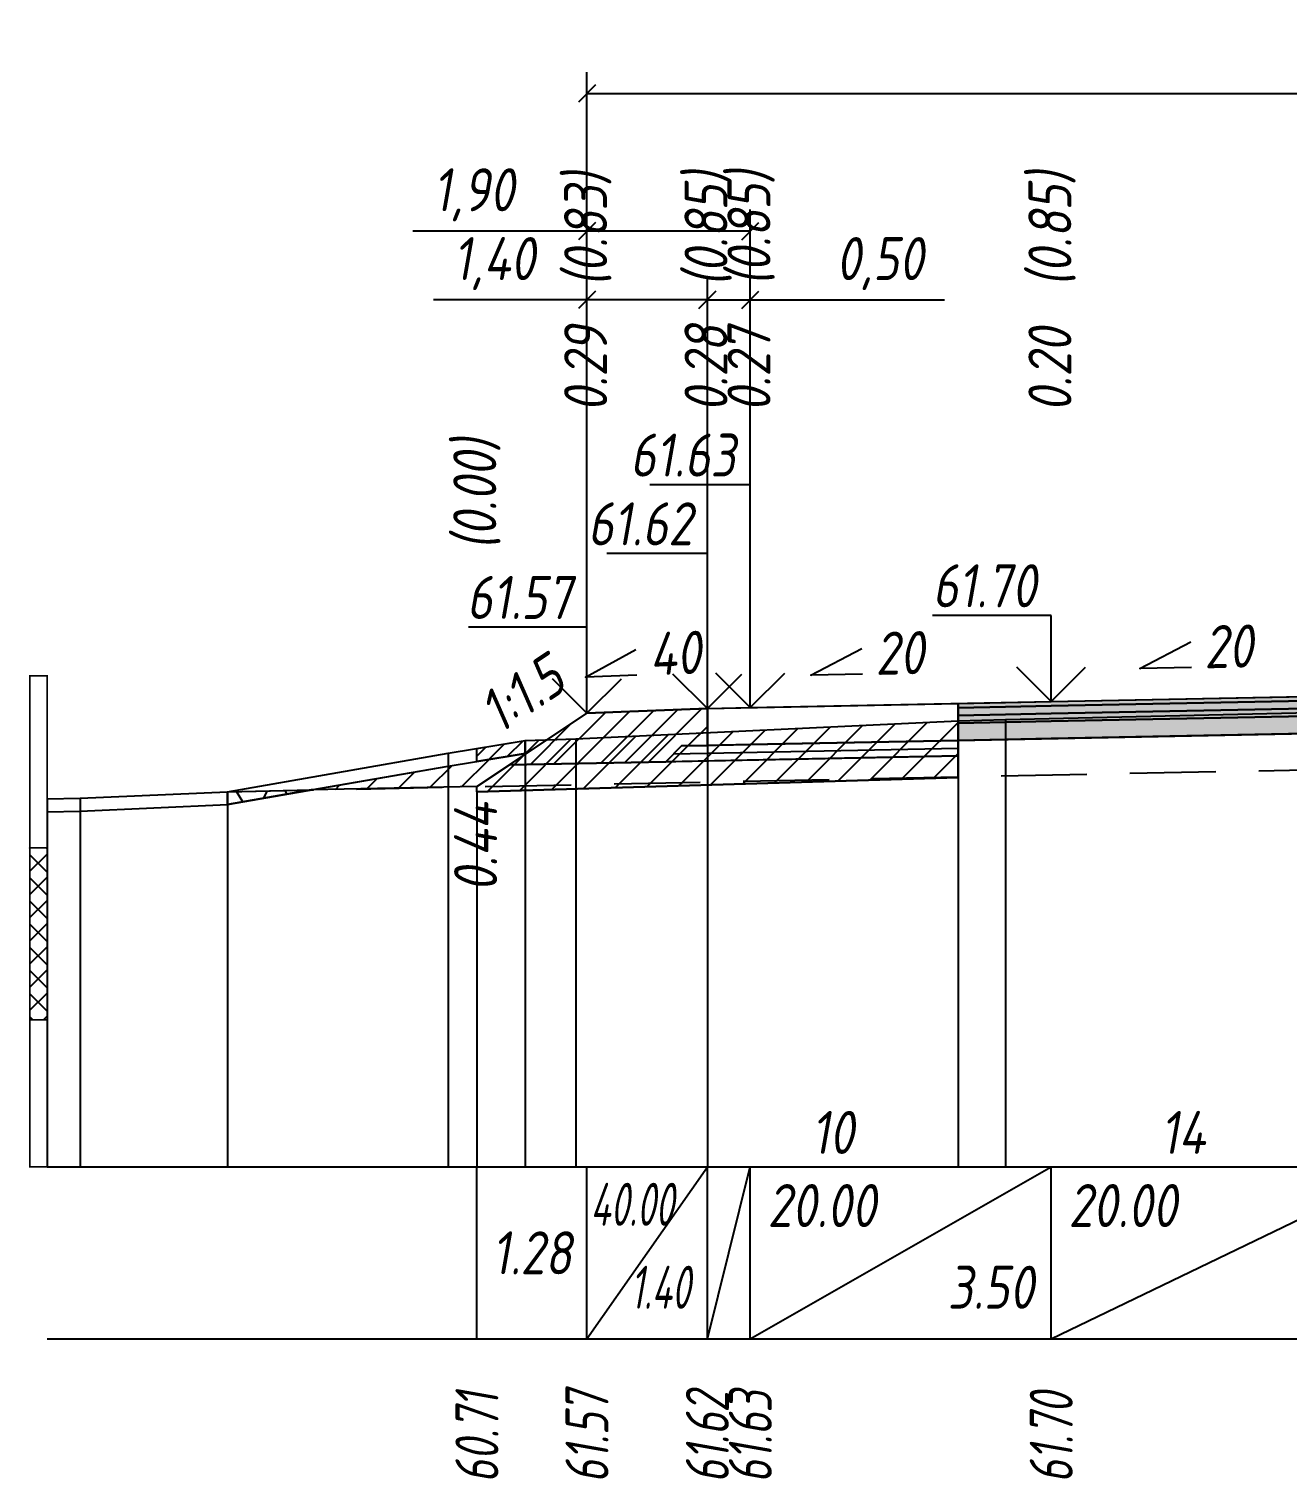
# Model space of a CAD drawing. Extents: x -717 to 1451, y -133302 to 233.
# Drawn here: x 78.9 to 152.1, y -50326.2 to -50241.8 of the extents above; entities that cross this region are included whole.
import ezdxf
from ezdxf.enums import TextEntityAlignment as Align

# ---------------------------------------------------------------- set-up
doc = ezdxf.new("R2010")
doc.units = 0
doc.linetypes.add('штриховая', pattern=[0.75, 0.5, -0.25])
for name, color, linetype in [('Интерполированный поперечник', 2, 'Continuous'), ('Код_514', 1, 'Continuous'), ('Контур_0', 7, 'Continuous'), ('Контур_2521', 7, 'Continuous'), ('Контур_2564', 7, 'Continuous'), ('Контур_2660', 7, 'Continuous'), ('Контур_2665', 7, 'Continuous'), ('Контур_400', 7, 'Continuous'), ('Контур_508', 7, 'Continuous'), ('Контур_512', 7, 'Continuous'), ('Контур_513', 7, 'Continuous'), ('Контур_818', 7, 'Continuous'), ('Красный поперечник', 1, 'Continuous'), ('Линейка абсолютных высот', 7, 'Continuous'), ('Объём_2501', 7, 'Continuous'), ('Объём_2564', 7, 'Continuous'), ('Объём_2650', 7, 'Continuous'), ('Объём_2660', 7, 'Continuous'), ('Объём_2661', 7, 'Continuous'), ('Объём_2665', 7, 'Continuous'), ('Объём_2666', 7, 'Continuous'), ('Объём_2667', 7, 'Continuous'), ('Объём_2668', 7, 'Continuous'), ('Объём_2669', 7, 'Continuous'), ('Объём_2675', 7, 'Continuous'), ('Объём_2753', 7, 'Continuous'), ('Откосы', 7, 'Continuous'), ('Отметки покрытия', 7, 'Continuous'), ('Рабочие отметки', 7, 'Continuous'), ('Рабочие отметки доп.', 7, 'Continuous'), ('Слои выравнивания', 7, 'Continuous'), ('Таблица', 7, 'Continuous'), ('Уклоны проезжей части', 7, 'Continuous'), ('Черный поперечник', 3, 'Continuous')]:
    doc.layers.add(name, color=color, linetype=linetype)
for name, color, linetype, true_color in [('Контур_2540', 2, 'Continuous', 0xffff00), ('Контур_2560', 2, 'Continuous', 0xffff00), ('Контур_2561', 7, 'Continuous', 0xff8040), ('Контур_2562', 3, 'Continuous', 0x00ff00), ('Контур_2563', 7, 'Continuous', 0xff8000), ('Контур_2570', 7, 'Continuous', 0x80ff00), ('Контур_2725', 7, 'Continuous', 0x323232), ('Контур_2736', 4, 'Continuous', 0x00ffff), ('Контур_2737', 4, 'Continuous', 0x00ffff), ('Контур_2738', 4, 'Continuous', 0x00ffff), ('Контур_2739', 4, 'Continuous', 0x00ffff), ('Контур_2741', 4, 'Continuous', 0x00ffff), ('Контур_2742', 4, 'Continuous', 0x00ffff), ('Контур_2743', 4, 'Continuous', 0x00ffff), ('Контур_2744', 7, 'Continuous', 0xa4ffff), ('Контур_2745', 7, 'Continuous', 0xa4ffff), ('Контур_2747', 4, 'Continuous', 0x00ffff), ('Контур_2748', 4, 'Continuous', 0x00ffff), ('Контур_2749', 4, 'Continuous', 0x00ffff), ('Контур_2750', 4, 'Continuous', 0x00ffff), ('Контур_2751', 4, 'Continuous', 0x00ffff), ('Контур_2752', 4, 'Continuous', 0x00ffff), ('Контур_2760', 7, 'Continuous', 0x323232), ('Контур_2761', 7, 'Continuous', 0x323232), ('Контур_2762', 7, 'Continuous', 0x323232), ('Контур_2763', 7, 'Continuous', 0x323232), ('Контур_402', 7, 'Continuous', 0xff6464), ('Контур_703', 4, 'Continuous', 0x00ffff), ('Контур_705', 4, 'Continuous', 0x00ffff), ('Контур_707', 4, 'Continuous', 0x00ffff), ('Контур_720', 131, 'Continuous', 0xaaffff), ('Объём_2500', 7, 'Continuous', 0xc0c0c0), ('Объём_2520', 7, 'Continuous', 0x80ffff), ('Объём_2540', 2, 'Continuous', 0xffff00), ('Объём_2560', 2, 'Continuous', 0xffff00), ('Объём_2561', 7, 'Continuous', 0xff8040), ('Объём_2562', 3, 'Continuous', 0x00ff00), ('Объём_2563', 7, 'Continuous', 0xff8000), ('Объём_2570', 7, 'Continuous', 0x80ff00), ('Объём_2600', 7, 'Continuous', 0x808000), ('Объём_2746', 2, 'Continuous', 0xffff00)]:
    doc.layers.add(name, color=color, linetype=linetype, true_color=true_color)
doc.styles.get("Standard").update_dxf_attribs({"font": 'txt', "height": 2.5})
doc.styles.add('М', font='romand.shx', dxfattribs={"width": 0.8, "oblique": 10, "height": 2.5})
doc.dimstyles.new('ISO-25', dxfattribs={"dimtxt": 2.5, "dimasz": 2.5, "dimexe": 1.25, "dimexo": 0.625, "dimtad": 1, "dimtxsty": 'Standard', "dimcen": 2.5, "dimadec": 0, "dimazin": 0, "dimtfac": 1, "dimtmove": 0, "dimatfit": 3, "dimfxl": 1, "dimarcsym": 0})

# ---------------------------------------------------------------- blocks, each defined once
blk = doc.blocks.new('_Oblique')
at = {"color": 0, "linetype": 'ByBlock', "lineweight": -2}
blk.add_line((-0.5, -0.5), (0.5, 0.5), dxfattribs=at)
blk = doc.blocks.new('*D1195')
at = {"color": 0, "lineweight": -2, "transparency": 16777216}
for p, q in [((111.401, -50281.061), (111.401, -50256.341)), ((118.401, -50280.781), (118.401, -50256.341)), ((111.401, -50257.591), (102.468, -50257.591)), ((118.401, -50257.591), (111.401, -50257.591))]:
    blk.add_line(p, q, dxfattribs=at)
at = {"layer": 'Defpoints', "color": 0, "transparency": 16777216}
for p in [(118.401, -50257.591), (111.401, -50281.686), (118.401, -50281.406)]:
    blk.add_point(p, dxfattribs=at)
at = {"color": 0, "lineweight": -2, "transparency": 16777216, "rotation": 180}
blk.add_blockref('_Oblique', (111.401, -50257.591), dxfattribs=at)
at = {"color": 0, "lineweight": -2, "transparency": 16777216}
blk.add_blockref('_Oblique', (118.401, -50257.591), dxfattribs=at)
at = {"color": 0, "transparency": 16777216, "insert": (106.008, -50255.478), "char_height": 2.5, "width": 8.75, "attachment_point": 5, "style": 'М'}
blk.add_mtext('1,40', dxfattribs=at)
blk = doc.blocks.new('*D1197')
at = {"color": 0, "lineweight": -2, "transparency": 16777216}
for p, q in [((118.401, -50280.781), (118.401, -50256.341)), ((120.901, -50280.731), (120.901, -50256.341)), ((118.401, -50257.591), (120.901, -50257.591)), ((120.901, -50257.591), (132.201, -50257.591))]:
    blk.add_line(p, q, dxfattribs=at)
at = {"layer": 'Defpoints', "color": 0, "transparency": 16777216}
for p in [(120.901, -50257.591), (118.401, -50281.406), (120.901, -50281.356)]:
    blk.add_point(p, dxfattribs=at)
at = {"color": 0, "lineweight": -2, "transparency": 16777216, "rotation": 180}
blk.add_blockref('_Oblique', (118.401, -50257.591), dxfattribs=at)
at = {"color": 0, "lineweight": -2, "transparency": 16777216}
blk.add_blockref('_Oblique', (120.901, -50257.591), dxfattribs=at)
at = {"color": 0, "transparency": 16777216, "insert": (128.439, -50255.478), "char_height": 2.5, "width": 9.16667, "attachment_point": 5, "style": 'М'}
blk.add_mtext('0,50', dxfattribs=at)
blk = doc.blocks.new('*D1200')
at = {"color": 0, "lineweight": -2, "transparency": 16777216}
for p, q in [((111.401, -50281.061), (111.401, -50252.341)), ((120.901, -50280.731), (120.901, -50252.341)), ((111.401, -50253.591), (101.278, -50253.591)), ((120.901, -50253.591), (111.401, -50253.591))]:
    blk.add_line(p, q, dxfattribs=at)
at = {"layer": 'Defpoints', "color": 0, "transparency": 16777216}
for p in [(120.901, -50253.591), (111.401, -50281.686), (120.901, -50281.356)]:
    blk.add_point(p, dxfattribs=at)
at = {"color": 0, "lineweight": -2, "transparency": 16777216, "rotation": 180}
blk.add_blockref('_Oblique', (111.401, -50253.591), dxfattribs=at)
at = {"color": 0, "lineweight": -2, "transparency": 16777216}
blk.add_blockref('_Oblique', (120.901, -50253.591), dxfattribs=at)
at = {"color": 0, "transparency": 16777216, "insert": (104.818, -50251.478), "char_height": 2.5, "width": 8.75, "attachment_point": 5, "style": 'М'}
blk.add_mtext('1,90', dxfattribs=at)
blk = doc.blocks.new('*D1201')
at = {"color": 0, "lineweight": -2, "transparency": 16777216}
for p, q in [((111.401, -50281.061), (111.401, -50244.341)), ((206.901, -50281.061), (206.901, -50244.341)), ((111.401, -50245.591), (206.901, -50245.591))]:
    blk.add_line(p, q, dxfattribs=at)
at = {"layer": 'Defpoints', "color": 0, "transparency": 16777216}
for p in [(206.901, -50245.591), (111.401, -50281.686), (206.901, -50281.686)]:
    blk.add_point(p, dxfattribs=at)
at = {"color": 0, "lineweight": -2, "transparency": 16777216, "rotation": 180}
blk.add_blockref('_Oblique', (111.401, -50245.591), dxfattribs=at)
at = {"color": 0, "lineweight": -2, "transparency": 16777216}
blk.add_blockref('_Oblique', (206.901, -50245.591), dxfattribs=at)
at = {"color": 0, "transparency": 16777216, "insert": (159.151, -50243.478), "char_height": 2.5, "width": 10.41667, "attachment_point": 5, "style": 'М'}
blk.add_mtext('19,10', dxfattribs=at)

msp = doc.modelspace()

# ---------------------------------------------------------------- hatches: boundary and pattern name
at = {"layer": 'Линейка абсолютных высот'}
h = msp.add_hatch(dxfattribs=at)
h.set_pattern_fill('ANSI37', scale=0.3, style=0)
h.set_pattern_definition([(45.0000013, (0, 0), (-0.67351924, 0.673519211), []), (135.0000003, (0, 0), (-0.673519222, -0.67351923), [])])
h.paths.add_polyline_path([(80, -50299.455), (80, -50289.455), (79, -50289.455), (79, -50299.455)])
at = {"layer": 'Объём_2563'}
h = msp.add_hatch(dxfattribs=at)
h.set_pattern_fill('ANSI31', color=256, scale=0.3)
h.paths.add_polyline_path([(111.401, -50281.624), (118.401, -50281.344), (118.401, -50283.494), (116.901, -50283.524), (115.983, -50284.442), (106.901, -50284.624)])
at = {"layer": 'Объём_2570'}
h = msp.add_hatch(dxfattribs=at)
h.set_pattern_fill('ANSI31', color=256, scale=0.2)
h.paths.add_polyline_path([(105, -50284.422), (105, -50283.672), (107.798, -50283.208), (107.798, -50283.958)])
at = {"layer": 'Объём_2600'}
h = msp.add_hatch(dxfattribs=at)
h.set_pattern_fill('ANSI31', color=6, scale=0.4)
h.paths.add_polyline_path([(105, -50286.203), (105, -50285.891), (95.365, -50286.087), (103.319, -50284.701), (107.798, -50283.958), (107.798, -50283.208), (110.753, -50283.108), (132.988, -50282.065), (132.988, -50285.364)])
h = msp.add_hatch(dxfattribs=at)
h.set_pattern_fill('HONEY', color=5, scale=0.3)
h.paths.add_polyline_path([(90.491, -50286.937), (90.491, -50286.187), (95.365, -50286.087)])
at = {"layer": 'Слои выравнивания'}
for color, points in [(2, [(132.988, -50281.052), (135.738, -50280.997), (138.401, -50280.944), (155.173, -50280.608), (159.151, -50280.529), (159.151, -50280.779), (155.173, -50280.858), (138.401, -50281.194), (135.738, -50281.247), (132.988, -50281.302)]), (3, [(132.988, -50281.302), (135.738, -50281.247), (138.401, -50281.194), (155.173, -50280.858), (159.151, -50280.779), (159.151, -50281.229), (155.173, -50281.308), (138.401, -50281.644), (135.738, -50281.697), (132.988, -50281.752)]), (4, [(132.988, -50281.752), (135.738, -50281.697), (138.401, -50281.644), (155.173, -50281.308), (159.151, -50281.229), (159.151, -50281.679), (155.173, -50281.758), (138.401, -50282.094), (135.738, -50282.147), (132.988, -50282.202)]), (5, [(132.988, -50282.202), (135.738, -50282.147), (138.401, -50282.094), (155.173, -50281.758), (159.151, -50281.679), (159.151, -50282.679), (155.173, -50282.758), (138.401, -50283.094), (135.738, -50283.147), (132.988, -50283.202)])]:
    msp.add_hatch(color=color, dxfattribs=at).paths.add_polyline_path(points)

# ---------------------------------------------------------------- linework, layer by layer
at = {"layer": 'Интерполированный поперечник', "linetype": 'штриховая', "ltscale": 10, "flags": 128}
msp.add_lwpolyline([(90.491, -50286.187), (208.245, -50283.789)], dxfattribs=at)
at = {"layer": 'Код_514'}
for p, q in [((105, -50318), (105, -50308)), ((111.401, -50318), (111.401, -50308)), ((111.401, -50318), (118.401, -50308)), ((118.401, -50318), (118.401, -50308)), ((118.401, -50318), (120.901, -50308)), ((120.901, -50318), (120.901, -50308)), ((120.901, -50318), (138.401, -50308)), ((138.401, -50318), (138.401, -50308)), ((138.401, -50318), (159.151, -50308))]:
    msp.add_line(p, q, dxfattribs=at)
at = {"layer": 'Контур_0', "flags": 128}
for points in [[(120.901, -50283.444), (118.401, -50283.494), (118.401, -50281.344), (132.988, -50281.052), (132.988, -50283.202), (120.901, -50283.444), (120.901, -50283.444)], [(111.401, -50281.624), (105, -50285.891), (105, -50285.891), (105, -50285.891), (105, -50285.891), (105, -50285.891), (105, -50285.891), (105, -50285.891), (105, -50285.891), (105, -50285.891), (105, -50285.891), (105, -50285.891), (105, -50285.891), (105, -50285.891), (105, -50285.891), (105, -50285.891)], [(111.401, -50281.624), (105, -50285.891), (105, -50285.891), (105, -50285.891), (105, -50285.891), (105, -50285.891), (105, -50285.891), (105, -50285.891), (105, -50285.891), (105, -50285.891), (105, -50285.891), (105, -50285.891), (105, -50285.891), (105, -50285.891), (105, -50285.891), (105, -50285.891), (105, -50285.891), (105, -50285.891), (105, -50285.891), (105, -50285.891), (105, -50285.891), (105, -50285.891), (105, -50285.891), (105, -50285.891), (105, -50285.891), (105, -50285.891), (105, -50285.891), (105, -50285.891), (105, -50285.891), (105, -50285.891)], [(106.901, -50284.624), (115.983, -50284.442), (116.901, -50283.524), (118.401, -50283.494)], [(116.901, -50283.524), (132.988, -50283.202), (132.988, -50284.102), (115.983, -50284.442), (116.901, -50283.524), (116.901, -50283.524)]]:
    msp.add_lwpolyline(points, dxfattribs=at)
at = {"layer": 'Контур_2521', "color": 250, "flags": 128}
msp.add_lwpolyline([(116.442, -50283.983), (132.988, -50283.652)], dxfattribs=at)
at = {"layer": 'Контур_2540', "flags": 128}
msp.add_lwpolyline([(106.901, -50284.624), (132.988, -50284.102), (132.988, -50285.364), (105, -50286.203), (105, -50285.891), (106.901, -50284.624), (106.901, -50284.624)], dxfattribs=at)
at = {"layer": 'Контур_2560', "flags": 128}
msp.add_lwpolyline([(111.401, -50281.624), (111.401, -50281.624), (111.401, -50281.624), (118.401, -50281.344)], dxfattribs=at)
at = {"layer": 'Контур_2561', "flags": 128}
msp.add_lwpolyline([(118.401, -50281.344), (118.401, -50281.344), (111.401, -50281.624), (111.401, -50281.624), (118.401, -50281.344)], dxfattribs=at)
at = {"layer": 'Контур_2562', "flags": 128}
msp.add_lwpolyline([(111.401, -50281.624), (111.401, -50281.624), (111.401, -50281.624), (111.401, -50281.624), (111.401, -50281.624)], dxfattribs=at)
at = {"layer": 'Контур_2563', "flags": 128}
msp.add_lwpolyline([(111.401, -50281.624), (118.401, -50281.344), (118.401, -50283.494), (116.901, -50283.524), (115.983, -50284.442), (106.901, -50284.624), (111.401, -50281.624), (111.401, -50281.624)], dxfattribs=at)
at = {"layer": 'Контур_2564', "flags": 128}
msp.add_lwpolyline([(111.401, -50281.624), (118.401, -50281.344)], dxfattribs=at)
at = {"layer": 'Контур_2570', "flags": 128}
msp.add_lwpolyline([(80, -50287.352), (81.923, -50287.319), (90.491, -50286.937), (90.491, -50286.937), (103.319, -50284.701), (107.798, -50283.958), (107.798, -50283.208), (110.753, -50283.108), (132.988, -50282.065), (135.738, -50281.989), (155.173, -50281.533), (159.151, -50281.593), (175.189, -50281.835), (177.863, -50281.873), (180.756, -50282.047), (200.866, -50283.174), (200.866, -50283.924), (208.245, -50284.539), (208.245, -50284.539), (243.883, -50282.679), (251.186, -50282.349)], dxfattribs=at)
at = {"layer": 'Контур_2660', "flags": 128}
msp.add_lwpolyline([(105, -50286.203), (132.988, -50285.364)], dxfattribs=at)
at = {"layer": 'Контур_2665', "flags": 128}
msp.add_lwpolyline([(111.401, -50281.624), (111.401, -50281.624)], dxfattribs=at)
at = {"layer": 'Контур_2725', "flags": 128}
msp.add_lwpolyline([(132.988, -50283.202), (135.738, -50283.147), (138.401, -50283.094), (155.173, -50282.758), (159.151, -50282.679), (175.189, -50282.999), (177.863, -50283.053)], dxfattribs=at)
at = {"layer": 'Контур_2736', "flags": 128}
msp.add_lwpolyline([(111.401, -50281.624), (105, -50285.891)], dxfattribs=at)
at = {"layer": 'Контур_2737', "flags": 128}
msp.add_lwpolyline([(105, -50285.891), (105, -50285.891)], dxfattribs=at)
at = {"layer": 'Контур_2738', "flags": 128}
msp.add_lwpolyline([(105, -50285.891), (105, -50285.891)], dxfattribs=at)
at = {"layer": 'Контур_2739', "flags": 128}
msp.add_lwpolyline([(105, -50285.891), (105, -50285.891)], dxfattribs=at)
at = {"layer": 'Контур_2741', "flags": 128}
msp.add_lwpolyline([(105, -50285.891), (105, -50285.891)], dxfattribs=at)
at = {"layer": 'Контур_2742', "flags": 128}
msp.add_lwpolyline([(105, -50285.891), (105, -50285.891)], dxfattribs=at)
at = {"layer": 'Контур_2743', "flags": 128}
msp.add_lwpolyline([(105, -50285.891), (105, -50285.891)], dxfattribs=at)
at = {"layer": 'Контур_2744', "flags": 128}
msp.add_lwpolyline([(105, -50285.891), (105, -50285.891)], dxfattribs=at)
msp.add_lwpolyline([(105, -50285.891), (105, -50285.891)], dxfattribs=at)
msp.add_lwpolyline([(105, -50285.891), (105, -50285.891)], dxfattribs=at)
msp.add_lwpolyline([(105, -50285.891), (105, -50285.891)], dxfattribs=at)
msp.add_lwpolyline([(105, -50285.891), (105, -50285.891)], dxfattribs=at)
msp.add_lwpolyline([(105, -50285.891), (105, -50285.891)], dxfattribs=at)
at = {"layer": 'Контур_2745', "flags": 128}
msp.add_lwpolyline([(105, -50285.891), (105, -50285.891)], dxfattribs=at)
msp.add_lwpolyline([(105, -50285.891), (105, -50285.891)], dxfattribs=at)
msp.add_lwpolyline([(105, -50285.891), (105, -50285.891)], dxfattribs=at)
msp.add_lwpolyline([(105, -50285.891), (105, -50285.891)], dxfattribs=at)
msp.add_lwpolyline([(105, -50285.891), (105, -50285.891)], dxfattribs=at)
msp.add_lwpolyline([(105, -50285.891), (105, -50285.891)], dxfattribs=at)
at = {"layer": 'Контур_2747', "flags": 128}
msp.add_lwpolyline([(105, -50285.891), (105, -50285.891)], dxfattribs=at)
at = {"layer": 'Контур_2748', "flags": 128}
msp.add_lwpolyline([(105, -50285.891), (105, -50285.891)], dxfattribs=at)
at = {"layer": 'Контур_2749', "flags": 128}
msp.add_lwpolyline([(105, -50285.891), (105, -50285.891)], dxfattribs=at)
at = {"layer": 'Контур_2750', "flags": 128}
msp.add_lwpolyline([(105, -50285.891), (105, -50285.891)], dxfattribs=at)
at = {"layer": 'Контур_2751', "flags": 128}
msp.add_lwpolyline([(105, -50285.891), (105, -50285.891)], dxfattribs=at)
at = {"layer": 'Контур_2752', "flags": 128}
msp.add_lwpolyline([(105, -50285.891), (105, -50285.891)], dxfattribs=at)
at = {"layer": 'Контур_2760', "flags": 128}
msp.add_lwpolyline([(132.988, -50281.052), (135.738, -50280.997), (138.401, -50280.944), (155.173, -50280.608), (159.151, -50280.529), (175.189, -50280.849), (177.863, -50280.903)], dxfattribs=at)
at = {"layer": 'Контур_2761', "flags": 128}
msp.add_lwpolyline([(132.988, -50281.302), (135.738, -50281.247), (138.401, -50281.194), (155.173, -50280.858), (159.151, -50280.779), (175.189, -50281.099), (177.863, -50281.153)], dxfattribs=at)
at = {"layer": 'Контур_2762', "flags": 128}
msp.add_lwpolyline([(132.988, -50281.752), (135.738, -50281.697), (138.401, -50281.644), (155.173, -50281.308), (159.151, -50281.229), (175.189, -50281.549), (177.863, -50281.603)], dxfattribs=at)
at = {"layer": 'Контур_2763', "flags": 128}
msp.add_lwpolyline([(132.988, -50282.202), (135.738, -50282.147), (138.401, -50282.094), (155.173, -50281.758), (159.151, -50281.679), (175.189, -50281.999), (177.863, -50282.053)], dxfattribs=at)
at = {"layer": 'Контур_400', "flags": 128}
msp.add_lwpolyline([(118.401, -50281.344), (120.901, -50281.294), (120.901, -50281.294), (120.901, -50281.294), (120.901, -50281.294), (120.901, -50281.294), (120.901, -50281.294), (138.401, -50280.944), (159.151, -50280.529)], dxfattribs=at)
at = {"layer": 'Контур_402', "flags": 128}
msp.add_lwpolyline([(105, -50286.203), (132.988, -50285.364), (132.988, -50283.202), (159.151, -50282.679), (177.863, -50283.053), (177.863, -50285.14), (213.793, -50286.218)], dxfattribs=at)
at = {"layer": 'Контур_508', "flags": 128}
msp.add_lwpolyline([(105, -50286.203), (132.988, -50285.364), (132.988, -50283.202), (159.151, -50282.679), (177.863, -50283.053), (177.863, -50285.14), (213.793, -50286.218), (216.466, -50288), (218.466, -50288), (226.186, -50282.853)], dxfattribs=at)
at = {"layer": 'Контур_512', "flags": 128}
msp.add_lwpolyline([(105, -50286.203), (132.988, -50285.364)], dxfattribs=at)
at = {"layer": 'Контур_513', "flags": 128}
msp.add_lwpolyline([(105, -50286.203), (132.988, -50285.364), (132.988, -50283.202), (159.151, -50282.679), (177.863, -50283.053), (177.863, -50285.14), (213.793, -50286.218), (216.466, -50288), (218.466, -50288), (226.186, -50282.853)], dxfattribs=at)
at = {"layer": 'Контур_703', "flags": 128}
for points in [[(111.401, -50281.624), (105, -50285.891)], [(105, -50285.891), (105, -50285.891)]]:
    msp.add_lwpolyline(points, dxfattribs=at)
at = {"layer": 'Контур_705', "flags": 128}
msp.add_lwpolyline([(105, -50285.891), (105, -50285.891)], dxfattribs=at)
at = {"layer": 'Контур_707', "flags": 128}
msp.add_lwpolyline([(105, -50285.891), (105, -50285.891)], dxfattribs=at)
at = {"layer": 'Контур_720', "flags": 128}
msp.add_lwpolyline([(105, -50285.891), (105, -50285.891)], dxfattribs=at)
at = {"layer": 'Контур_818', "flags": 128}
msp.add_lwpolyline([(105, -50284.422), (107.798, -50283.958), (107.798, -50283.208), (110.753, -50283.108), (132.988, -50282.065), (135.738, -50281.989), (155.173, -50281.533), (159.151, -50281.593), (175.189, -50281.835), (177.863, -50281.873), (180.756, -50282.047), (200.866, -50283.174), (200.866, -50283.924), (208.245, -50284.539), (208.245, -50284.539), (226.186, -50283.603)], dxfattribs=at)
at = {"layer": 'Красный поперечник'}
for p, q in [((120.901, -50281.294), (138.401, -50280.944)), ((138.401, -50280.944), (159.151, -50280.529)), ((105, -50285.891), (111.401, -50281.624)), ((111.401, -50281.624), (118.401, -50281.344)), ((118.401, -50281.344), (120.901, -50281.294)), ((132.988, -50285.364), (132.988, -50308)), ((105, -50286.203), (105, -50308))]:
    msp.add_line(p, q, dxfattribs=at)
at = {"layer": 'Линейка абсолютных высот', "color": 7, "const_width": 0.1, "flags": 128}
for points in [[(80, -50289.455), (80, -50279.455), (79, -50279.455), (79, -50289.455), (80, -50289.455)], [(80, -50299.455), (80, -50289.455), (79, -50289.455), (79, -50299.455), (80, -50299.455)], [(80, -50308), (80, -50299.455), (79, -50299.455), (79, -50308), (80, -50308)]]:
    msp.add_lwpolyline(points, dxfattribs=at)
at = {"layer": 'Объём_2500', "flags": 128}
msp.add_lwpolyline([(120.901, -50283.444), (118.401, -50283.494), (118.401, -50281.344), (132.988, -50281.052), (132.988, -50283.202), (120.901, -50283.444), (120.901, -50283.444)], dxfattribs=at)
at = {"layer": 'Объём_2501', "flags": 128}
msp.add_lwpolyline([(118.401, -50281.344), (120.901, -50281.294), (120.901, -50281.294), (120.901, -50281.294), (120.901, -50281.294), (120.901, -50281.294), (120.901, -50281.294), (138.401, -50280.944), (159.151, -50280.529)], dxfattribs=at)
at = {"layer": 'Объём_2520', "color": 250, "flags": 128}
msp.add_lwpolyline([(116.901, -50283.524), (132.988, -50283.202), (132.988, -50284.102), (115.983, -50284.442), (116.901, -50283.524), (116.901, -50283.524)], dxfattribs=at)
at = {"layer": 'Объём_2540', "flags": 128}
msp.add_lwpolyline([(106.901, -50284.624), (132.988, -50284.102), (132.988, -50285.364), (105, -50286.203), (105, -50285.891), (106.901, -50284.624), (106.901, -50284.624)], dxfattribs=at)
at = {"layer": 'Объём_2560', "flags": 128}
msp.add_lwpolyline([(111.401, -50281.624), (111.401, -50281.624), (111.401, -50281.624), (118.401, -50281.344)], dxfattribs=at)
at = {"layer": 'Объём_2561', "flags": 128}
msp.add_lwpolyline([(118.401, -50281.344), (118.401, -50281.344), (111.401, -50281.624), (111.401, -50281.624), (118.401, -50281.344)], dxfattribs=at)
at = {"layer": 'Объём_2562', "flags": 128}
msp.add_lwpolyline([(111.401, -50281.624), (111.401, -50281.624), (111.401, -50281.624), (111.401, -50281.624), (111.401, -50281.624)], dxfattribs=at)
at = {"layer": 'Объём_2563', "color": 250, "flags": 128}
msp.add_lwpolyline([(111.401, -50281.624), (118.401, -50281.344), (118.401, -50283.494), (116.901, -50283.524), (115.983, -50284.442), (106.901, -50284.624), (111.401, -50281.624), (111.401, -50281.624)], dxfattribs=at)
at = {"layer": 'Объём_2564', "flags": 128}
msp.add_lwpolyline([(111.401, -50281.624), (118.401, -50281.344)], dxfattribs=at)
at = {"layer": 'Объём_2570', "flags": 128}
msp.add_lwpolyline([(105, -50284.422), (105, -50283.672), (107.798, -50283.208), (107.798, -50283.958), (105, -50284.422), (105, -50284.422)], dxfattribs=at)
at = {"layer": 'Объём_2600', "color": 5, "flags": 128}
msp.add_lwpolyline([(90.491, -50286.937), (90.491, -50286.187), (95.365, -50286.087), (90.491, -50286.937), (90.491, -50286.937)], dxfattribs=at)
at = {"layer": 'Объём_2650', "color": 6, "flags": 128}
msp.add_lwpolyline([(105, -50286.203), (105, -50285.891), (95.365, -50286.087), (103.319, -50284.701), (107.798, -50283.958), (107.798, -50283.208), (110.753, -50283.108), (132.988, -50282.065), (132.988, -50285.364), (105, -50286.203), (105, -50286.203)], dxfattribs=at)
at = {"layer": 'Объём_2660', "flags": 128}
msp.add_lwpolyline([(105, -50286.203), (132.988, -50285.364)], dxfattribs=at)
at = {"layer": 'Объём_2661', "flags": 128}
msp.add_lwpolyline([(111.401, -50281.624), (105, -50285.891)], dxfattribs=at)
at = {"layer": 'Объём_2665', "flags": 128}
msp.add_lwpolyline([(111.401, -50281.624), (111.401, -50281.624)], dxfattribs=at)
at = {"layer": 'Объём_2666', "flags": 128}
msp.add_lwpolyline([(111.401, -50281.624), (105, -50285.891)], dxfattribs=at)
at = {"layer": 'Объём_2667', "flags": 128}
msp.add_lwpolyline([(105, -50285.891), (105, -50285.891)], dxfattribs=at)
msp.add_lwpolyline([(105, -50285.891), (105, -50285.891)], dxfattribs=at)
at = {"layer": 'Объём_2668', "flags": 128}
msp.add_lwpolyline([(105, -50285.891), (105, -50285.891)], dxfattribs=at)
msp.add_lwpolyline([(105, -50285.891), (105, -50285.891)], dxfattribs=at)
at = {"layer": 'Объём_2669', "flags": 128}
msp.add_lwpolyline([(105, -50285.891), (105, -50285.891)], dxfattribs=at)
msp.add_lwpolyline([(105, -50285.891), (105, -50285.891)], dxfattribs=at)
at = {"layer": 'Объём_2675', "flags": 128}
msp.add_lwpolyline([(105, -50285.891), (105, -50285.891)], dxfattribs=at)
msp.add_lwpolyline([(105, -50285.891), (105, -50285.891)], dxfattribs=at)
msp.add_lwpolyline([(105, -50285.891), (105, -50285.891)], dxfattribs=at)
msp.add_lwpolyline([(105, -50285.891), (105, -50285.891)], dxfattribs=at)
msp.add_lwpolyline([(105, -50285.891), (105, -50285.891)], dxfattribs=at)
msp.add_lwpolyline([(105, -50285.891), (105, -50285.891)], dxfattribs=at)
msp.add_lwpolyline([(105, -50285.891), (105, -50285.891)], dxfattribs=at)
msp.add_lwpolyline([(105, -50285.891), (105, -50285.891)], dxfattribs=at)
msp.add_lwpolyline([(105, -50285.891), (105, -50285.891)], dxfattribs=at)
msp.add_lwpolyline([(105, -50285.891), (105, -50285.891)], dxfattribs=at)
msp.add_lwpolyline([(105, -50285.891), (105, -50285.891)], dxfattribs=at)
msp.add_lwpolyline([(105, -50285.891), (105, -50285.891)], dxfattribs=at)
at = {"layer": 'Объём_2746', "flags": 128}
msp.add_lwpolyline([(110.753, -50283.108), (132.988, -50282.065), (132.988, -50285.364), (105, -50286.203), (105, -50285.891), (109.091, -50283.164), (110.753, -50283.108), (110.753, -50283.108)], dxfattribs=at)
at = {"layer": 'Объём_2753', "flags": 128}
msp.add_lwpolyline([(132.988, -50281.052), (132.988, -50281.052)], dxfattribs=at)
at = {"layer": 'Откосы', "color": 1, "flags": 128}
for points in [[(146.55, -50278.969), (143.551, -50279.029), (146.52, -50277.47)], [(114.308, -50279.41), (111.311, -50279.529), (114.248, -50277.911)], [(127.425, -50279.352), (124.426, -50279.412), (127.395, -50277.852)]]:
    msp.add_lwpolyline(points, dxfattribs=at)
at = {"layer": 'Отметки покрытия', "color": 1}
for p, q in [((120.901, -50268.344), (115.051, -50268.344)), ((120.901, -50281.294), (120.901, -50268.344)), ((118.401, -50272.344), (112.551, -50272.344)), ((118.401, -50281.344), (118.401, -50272.344)), ((138.401, -50275.944), (131.501, -50275.944)), ((138.401, -50280.944), (138.401, -50275.944)), ((111.401, -50276.624), (104.501, -50276.624)), ((111.401, -50281.624), (111.401, -50276.624)), ((118.401, -50281.344), (116.401, -50279.344)), ((118.401, -50281.344), (120.401, -50279.344)), ((120.901, -50281.294), (118.901, -50279.294)), ((120.901, -50281.294), (122.901, -50279.294)), ((138.401, -50280.944), (136.401, -50278.944)), ((138.401, -50280.944), (140.401, -50278.944)), ((111.401, -50281.624), (109.401, -50279.624)), ((111.401, -50281.624), (113.401, -50279.624))]:
    msp.add_line(p, q, dxfattribs=at)
at = {"layer": 'Слои выравнивания'}
for p, q in [((132.988, -50281.052), (132.988, -50308)), ((118.401, -50281.344), (118.401, -50308))]:
    msp.add_line(p, q, dxfattribs=at)
at = {"layer": 'Слои выравнивания', "color": 2, "flags": 128}
msp.add_lwpolyline([(132.988, -50281.052), (135.738, -50280.997), (138.401, -50280.944), (155.173, -50280.608), (159.151, -50280.529), (159.151, -50280.779), (155.173, -50280.858), (138.401, -50281.194), (135.738, -50281.247), (132.988, -50281.302)], close=True, dxfattribs=at)
at = {"layer": 'Слои выравнивания', "color": 3, "flags": 128}
msp.add_lwpolyline([(132.988, -50281.302), (135.738, -50281.247), (138.401, -50281.194), (155.173, -50280.858), (159.151, -50280.779), (159.151, -50281.229), (155.173, -50281.308), (138.401, -50281.644), (135.738, -50281.697), (132.988, -50281.752)], close=True, dxfattribs=at)
at = {"layer": 'Слои выравнивания', "color": 4, "flags": 128}
msp.add_lwpolyline([(132.988, -50281.752), (135.738, -50281.697), (138.401, -50281.644), (155.173, -50281.308), (159.151, -50281.229), (159.151, -50281.679), (155.173, -50281.758), (138.401, -50282.094), (135.738, -50282.147), (132.988, -50282.202)], close=True, dxfattribs=at)
at = {"layer": 'Слои выравнивания', "color": 5, "flags": 128}
msp.add_lwpolyline([(132.988, -50282.202), (135.738, -50282.147), (138.401, -50282.094), (155.173, -50281.758), (159.151, -50281.679), (159.151, -50282.679), (155.173, -50282.758), (138.401, -50283.094), (135.738, -50283.147), (132.988, -50283.202)], close=True, dxfattribs=at)
at = {"layer": 'Таблица'}
for p, q in [((80, -50308), (251.186, -50308)), ((80, -50318), (251.186, -50318))]:
    msp.add_line(p, q, dxfattribs=at)
at = {"layer": 'Черный поперечник', "color": 7}
for p, q in [((135.738, -50281.989), (135.738, -50308)), ((132.988, -50282.065), (132.988, -50308)), ((107.798, -50283.208), (107.798, -50308)), ((110.753, -50283.108), (110.753, -50308)), ((103.319, -50283.951), (103.319, -50308)), ((90.491, -50286.187), (90.491, -50308)), ((80, -50286.602), (80, -50308)), ((81.923, -50286.569), (81.923, -50308))]:
    msp.add_line(p, q, dxfattribs=at)
at = {"layer": 'Черный поперечник', "flags": 128}
msp.add_lwpolyline([(80, -50286.602), (81.923, -50286.569), (90.491, -50286.187), (103.319, -50283.951), (107.798, -50283.208), (110.753, -50283.108), (132.988, -50282.065), (135.738, -50281.989), (155.173, -50281.533), (159.151, -50281.593), (175.189, -50281.835), (177.863, -50281.873), (180.756, -50282.047), (200.866, -50283.174), (208.245, -50283.789), (243.883, -50281.929), (251.186, -50281.599)], dxfattribs=at)

# ---------------------------------------------------------------- texts
at = {"layer": 'Код_514', "style": 'М', "oblique": 10}
for s, width, p in [('40.00', 0.6, (111.592, -50308.927)), ('20.00', 0.8, (121.901, -50309)), ('20.00', 0.8, (139.401, -50309))]:
    msp.add_text(s, height=2.5, dxfattribs=dict(at, width=width)).set_placement(p, align=Align.TOP_LEFT)
at = {"layer": 'Код_514', "style": 'М', "oblique": 10, "width": 0.8}
msp.add_text('1.28', height=2.5, dxfattribs=at).set_placement((108.201, -50313), align=Align.MIDDLE_CENTER)
at = {"layer": 'Код_514', "style": 'М', "oblique": 10}
for s, width, p in [('1.40', 0.6, (117.401, -50317)), ('3.50', 0.8, (137.401, -50317))]:
    msp.add_text(s, height=2.5, dxfattribs=dict(at, width=width)).set_placement(p, align=Align.BOTTOM_RIGHT)
at = {"layer": 'Код_514', "style": 'М', "oblique": 10, "width": 0.7}
for s, p in [('61.57', (111.401, -50326.382)), ('61.62', (118.401, -50326.382)), ('61.63', (120.901, -50326.382)), ('60.71', (105, -50326.382)), ('61.70', (138.401, -50326.382))]:
    msp.add_text(s, height=2.5, rotation=90, dxfattribs=at).set_placement(p, align=Align.MIDDLE_LEFT)
at = {"layer": 'Отметки покрытия', "color": 1, "style": 'М', "oblique": 10, "width": 0.8}
for s, p in [('61.63', (120.042, -50268.612)), ('61.62', (117.542, -50272.612)), ('61.70', (137.542, -50276.212)), ('61.57', (110.542, -50276.892))]:
    msp.add_text(s, height=2.5, dxfattribs=at).set_placement(p, align=Align.BOTTOM_RIGHT)
at = {"layer": 'Рабочие отметки', "color": 1, "style": 'М', "oblique": 10, "width": 0.8}
for s, p in [('0.29', (111.323, -50264.094)), ('0.28', (118.323, -50264.094)), ('0.27', (120.823, -50264.094)), ('0.20', (138.323, -50264.094))]:
    msp.add_text(s, height=2.5, rotation=90, dxfattribs=at).set_placement(p, align=Align.MIDDLE_LEFT)
msp.add_text('0.44', height=2.5, rotation=90, dxfattribs=at).set_placement((104.922, -50286.822), align=Align.MIDDLE_RIGHT)
at = {"layer": 'Рабочие отметки доп.', "color": 1, "style": 'М', "oblique": 10, "width": 0.8}
for s, p in [('(0.83)', (111.323, -50256.794)), ('(0.85)', (118.323, -50256.794)), ('(0.85)', (120.823, -50256.744)), ('(0.85)', (138.323, -50256.794)), ('(0.00)', (104.876, -50272.101))]:
    msp.add_text(s, height=2.5, rotation=90, dxfattribs=at).set_placement(p, align=Align.MIDDLE_LEFT)
at = {"layer": 'Слои выравнивания', "style": 'М', "oblique": 10, "width": 0.8}
for s, p in [('10', (125.695, -50308)), ('14', (146.07, -50308))]:
    msp.add_text(s, height=2.5, dxfattribs=at).set_placement(p, align=Align.BOTTOM_CENTER)
at = {"layer": 'Уклоны проезжей части', "color": 1, "style": 'М', "oblique": 10, "width": 0.8}
for s, rotation, p in [('40', 2.29061, (116.612, -50280.126)), ('20', 1.14576, (129.631, -50280.119)), ('20', 1.14576, (148.756, -50279.736)), ('1:1.5', 33.69007, (108.748, -50282.145))]:
    msp.add_text(s, height=2.5, rotation=rotation, dxfattribs=at).set_placement(p, align=Align.BOTTOM_CENTER)

# ---------------------------------------------------------------- dimensions: what is measured, and where the dimension line sits
at = {"color": 5}
dim = msp.add_linear_dim(base=(206.901, -50245.591), p1=(111.401, -50281.686), p2=(206.901, -50281.686), angle=180, dimstyle='ISO-25', override={"dimasz": 1, "dimlfac": 0.2, "dimzin": 0, "dimtxsty": 'М', "dimblk1": 'Oblique', "dimblk2": 'Oblique', "dimsah": 1}, dxfattribs=at)
dim.commit()
dim.dimension.update_dxf_attribs({"geometry": '*D1201', "text_midpoint": (159.151, -50243.478)})
for base, p1, p2, picture, middle in [((120.901, -50253.591), (111.401, -50281.686), (120.901, -50281.356), '*D1200', (104.818, -50253.591)), ((118.401, -50257.591), (111.401, -50281.686), (118.401, -50281.406), '*D1195', (106.008, -50257.591)), ((120.901, -50257.591), (118.401, -50281.406), (120.901, -50281.356), '*D1197', (128.439, -50257.591))]:
    dim = msp.add_linear_dim(base=base, p1=p1, p2=p2, angle=180, dimstyle='ISO-25', override={"dimasz": 1, "dimlfac": 0.2, "dimzin": 0, "dimtxsty": 'М', "dimblk1": 'Oblique', "dimblk2": 'Oblique', "dimsah": 1}, dxfattribs=at)
    dim.commit()
    dim.dimension.update_dxf_attribs({"geometry": picture, "text_midpoint": middle, "dimtype": 160})

doc.saveas('drawing.dxf')
